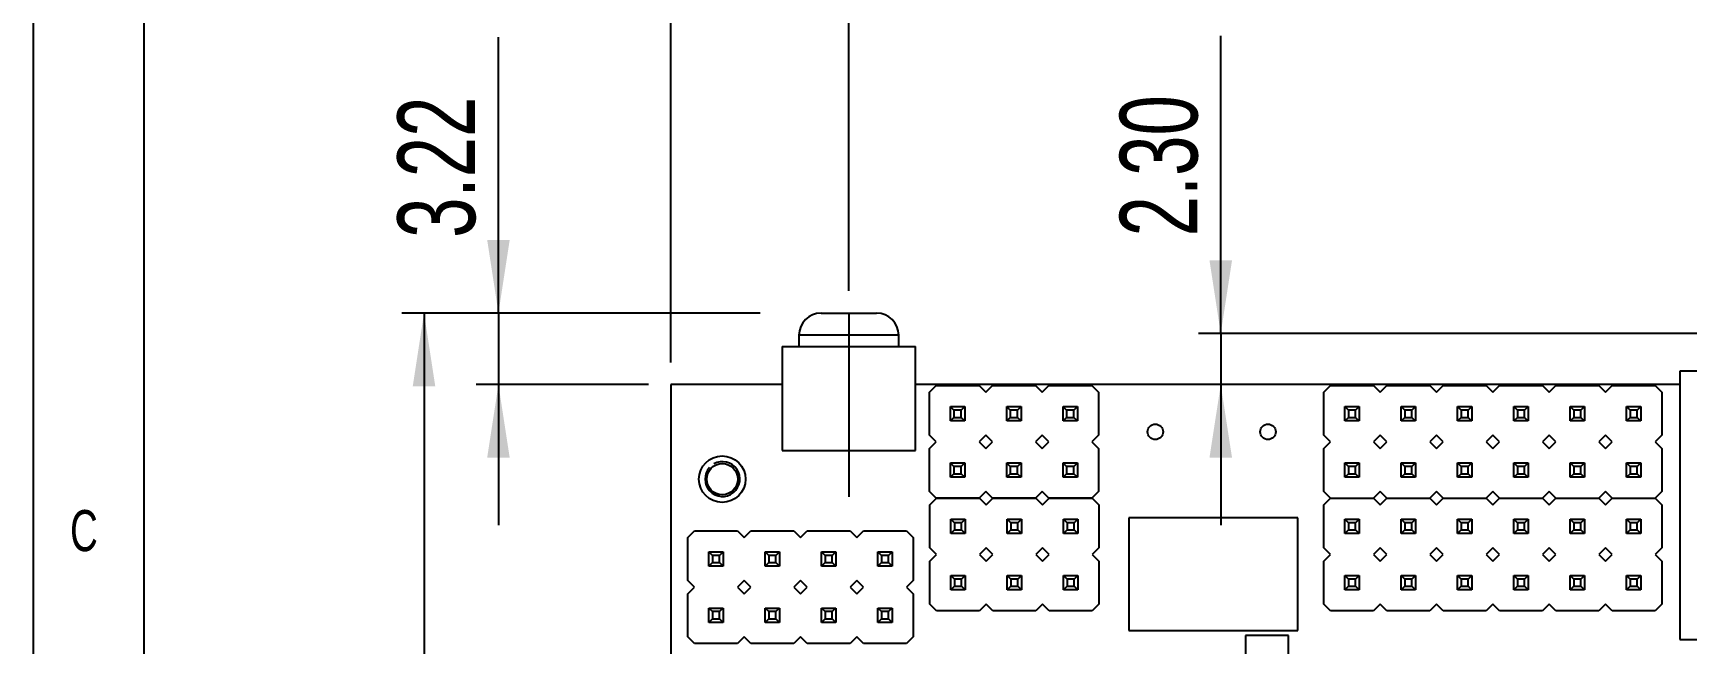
# Model space of a CAD drawing. Extents: x 5 to 415, y 3 to 292.
# Drawn here: x 5 to 79.6, y 168.6 to 196.2 of the extents above; entities that cross this region are included whole.
import ezdxf
from ezdxf.enums import TextEntityAlignment as Align

# ---------------------------------------------------------------- set-up
doc = ezdxf.new("R2010")
doc.units = 0
doc.linetypes.add('CENTERX2', pattern=[20.32, 12.7, -2.54, 2.54, -2.54])
doc.linetypes.add('PHANTOM', pattern=[12.7, 6.35, -1.27, 1.27, -1.27, 1.27, -1.27])
doc.layers.get('0').update_dxf_attribs({"linetype": 'CONTINUOUS'})
doc.dimstyles.new('SLDDIMSTYLE0', dxfattribs={"dimtxt": 3.5, "dimasz": 3.302, "dimexe": 0, "dimexo": 0.0625, "dimgap": 0.875, "dimtad": 1, "dimrnd": 1e-09, "dimzin": 12, "dimsah": 1, "dimcen": 0.09, "dimazin": 3, "dimtfac": 1, "dimtmove": 0, "dimatfit": 3})
doc.dimstyles.new('SLDDIMSTYLE1', dxfattribs={"dimtxt": 3.5, "dimasz": 3.302, "dimexe": 0, "dimexo": 0.0625, "dimgap": 0.875, "dimtad": 1, "dimrnd": 1e-09, "dimzin": 12, "dimsah": 1, "dimcen": 0.09, "dimazin": 3, "dimtfac": 1, "dimtofl": 0, "dimtmove": 0, "dimatfit": 3})
doc.dimstyles.new('SLDDIMSTYLE3', dxfattribs={"dimtxt": 3.5, "dimasz": 3.302, "dimexe": 0, "dimexo": 0.0625, "dimgap": 0.875, "dimtad": 1, "dimrnd": 1e-09, "dimzin": 4, "dimsah": 1, "dimcen": 0.09, "dimazin": 3, "dimtfac": 1, "dimtmove": 0, "dimatfit": 3})
doc.dimstyles.new('SLDDIMSTYLE4', dxfattribs={"dimtxt": 3.5, "dimasz": 3.302, "dimexe": 0, "dimexo": 0.0625, "dimgap": 0.875, "dimtad": 1, "dimrnd": 1e-09, "dimzin": 12, "dimsah": 1, "dimcen": 0.09, "dimazin": 3, "dimtfac": 1, "dimtofl": 0, "dimtmove": 0, "dimatfit": 3})

# ---------------------------------------------------------------- blocks, each defined once
blk = doc.blocks.new('_D_3')
at = {"color": 7, "linetype": 'CONTINUOUS'}
for p, q in [((41.778, 184.575), (41.778, 204.414)), ((133.75, 181.352), (133.75, 204.414)), ((133.75, 203.414), (41.778, 203.414))]:
    blk.add_line(p, q, dxfattribs=at)
for points in [[(41.778, 203.414), (45.08, 202.906), (45.08, 203.922)], [(133.75, 203.414), (130.448, 203.922), (130.448, 202.906)]]:
    blk.add_solid(points, dxfattribs=at)
at = {"color": 7, "linetype": 'CONTINUOUS', "width": 0.7}
blk.add_text('91.97', height=3.5, dxfattribs=at).set_placement((81.074, 203.414), align=Align.BOTTOM_LEFT)
blk = doc.blocks.new('_D_9')
at = {"color": 7, "linetype": 'CONTINUOUS'}
for p, q in [((58.546, 182.652), (58.546, 196.083)), ((81.85, 182.652), (57.546, 182.652)), ((58.546, 182.652), (58.546, 180.352)), ((58.546, 180.352), (58.546, 174.002))]:
    blk.add_line(p, q, dxfattribs=at)
for points in [[(58.546, 182.652), (59.054, 185.954), (58.038, 185.954)], [(58.546, 180.352), (58.038, 177.05), (59.054, 177.05)]]:
    blk.add_solid(points, dxfattribs=at)
at = {"color": 7, "linetype": 'CONTINUOUS', "width": 0.7}
blk.add_text('2.30', height=3.5, rotation=90, dxfattribs=at).set_placement((58.546, 187.032), align=Align.BOTTOM_LEFT)
blk = doc.blocks.new('_D_10')
at = {"color": 7, "linetype": 'CONTINUOUS'}
for p, q in [((37.778, 183.575), (21.625, 183.575)), ((22.625, 183.575), (22.625, 102.815)), ((41.165, 102.815), (21.625, 102.815))]:
    blk.add_line(p, q, dxfattribs=at)
for points in [[(22.625, 183.575), (22.117, 180.273), (23.133, 180.273)], [(22.625, 102.815), (23.133, 106.117), (22.117, 106.117)]]:
    blk.add_solid(points, dxfattribs=at)
at = {"color": 7, "linetype": 'CONTINUOUS', "width": 0.7}
blk.add_text('80.8', height=3.5, rotation=90, dxfattribs=at).set_placement((22.625, 142.887, -81.793), align=Align.BOTTOM_LEFT)
blk = doc.blocks.new('_D_11')
at = {"color": 7, "linetype": 'CONTINUOUS'}
for p, q in [((33.75, 181.352), (33.75, 210.414)), ((133.75, 181.352), (133.75, 210.414)), ((133.75, 209.414), (33.75, 209.414))]:
    blk.add_line(p, q, dxfattribs=at)
for points in [[(33.75, 209.414), (37.052, 208.906), (37.052, 209.922)], [(133.75, 209.414), (130.448, 209.922), (130.448, 208.906)]]:
    blk.add_solid(points, dxfattribs=at)
at = {"color": 7, "linetype": 'CONTINUOUS', "width": 0.7}
blk.add_text('100', height=3.5, dxfattribs=at).set_placement((83.014, 209.414, -81.793), align=Align.BOTTOM_LEFT)
blk = doc.blocks.new('_D_13')
at = {"color": 7, "linetype": 'CONTINUOUS'}
for p, q in [((25.981, 183.575), (25.981, 196.019)), ((37.778, 183.575), (24.981, 183.575)), ((25.981, 183.575), (25.981, 180.352)), ((32.75, 180.352), (24.981, 180.352)), ((25.981, 180.352), (25.981, 174.002))]:
    blk.add_line(p, q, dxfattribs=at)
for points in [[(25.981, 183.575), (26.489, 186.877), (25.473, 186.877)], [(25.981, 180.352), (25.473, 177.05), (26.489, 177.05)]]:
    blk.add_solid(points, dxfattribs=at)
at = {"color": 7, "linetype": 'CONTINUOUS', "width": 0.7}
blk.add_text('3.22', height=3.5, rotation=90, dxfattribs=at).set_placement((25.981, 186.968, -81.793), align=Align.BOTTOM_LEFT)

msp = doc.modelspace()

# ---------------------------------------------------------------- linework, layer by layer
at = {"color": 7, "linetype": 'CONTINUOUS'}
for p, q in [((5, 292), (5, 5)), ((10, 287), (10, 10)), ((40.528, 183.575), (43.028, 183.575)), ((38.778, 182.075), (44.778, 182.075)), ((38.778, 182.075), (38.778, 177.375)), ((39.528, 182.575), (39.528, 182.075)), ((44.028, 182.075), (44.028, 182.575)), ((44.778, 177.375), (44.778, 182.075)), ((79.25, 180.952), (79.25, 168.852)), ((81.192, 180.952), (79.25, 180.952)), ((38.778, 180.352), (33.75, 180.352)), ((33.75, 180.352), (33.75, 107.352)), ((79.25, 180.352), (44.778, 180.352)), ((45.41, 180.002), (45.71, 180.302)), ((45.41, 178.062), (45.41, 180.002)), ((45.71, 180.302), (47.65, 180.302)), ((47.65, 180.302), (47.95, 180.002)), ((47.95, 180.002), (48.25, 180.302)), ((48.25, 180.302), (50.19, 180.302)), ((50.19, 180.302), (50.49, 180.002)), ((50.49, 180.002), (50.79, 180.302)), ((50.79, 180.302), (52.73, 180.302)), ((52.73, 180.302), (53.03, 180.002)), ((53.03, 180.002), (53.03, 178.062)), ((63.19, 180.002), (63.49, 180.302)), ((63.19, 178.062), (63.19, 180.002)), ((63.49, 180.302), (65.43, 180.302)), ((65.43, 180.302), (65.73, 180.002)), ((65.73, 180.002), (66.03, 180.302)), ((66.03, 180.302), (67.97, 180.302)), ((67.97, 180.302), (68.27, 180.002)), ((68.27, 180.002), (68.57, 180.302)), ((68.57, 180.302), (70.51, 180.302)), ((70.51, 180.302), (70.81, 180.002)), ((70.81, 180.002), (71.11, 180.302)), ((71.11, 180.302), (73.05, 180.302)), ((73.05, 180.302), (73.35, 180.002)), ((73.35, 180.002), (73.65, 180.302)), ((73.65, 180.302), (75.59, 180.302)), ((75.59, 180.302), (75.89, 180.002)), ((75.89, 180.002), (76.19, 180.302)), ((76.19, 180.302), (78.13, 180.302)), ((78.13, 180.302), (78.43, 180.002)), ((78.43, 180.002), (78.43, 178.062)), ((46.355, 178.707), (46.355, 179.357)), ((46.519, 179.194), (46.355, 179.357)), ((46.355, 179.357), (47.005, 179.357)), ((46.519, 179.194), (46.519, 178.87)), ((46.842, 179.194), (46.519, 179.194)), ((46.842, 179.194), (47.005, 179.357)), ((46.842, 178.87), (46.842, 179.194)), ((47.005, 179.357), (47.005, 178.707)), ((48.895, 178.707), (48.895, 179.357)), ((49.059, 179.194), (48.895, 179.357)), ((48.895, 179.357), (49.545, 179.357)), ((49.059, 179.194), (49.059, 178.87)), ((49.382, 179.194), (49.059, 179.194)), ((49.382, 179.194), (49.545, 179.357)), ((49.382, 178.87), (49.382, 179.194)), ((49.545, 179.357), (49.545, 178.707)), ((51.599, 179.194), (51.435, 179.357)), ((51.435, 179.357), (52.085, 179.357)), ((51.435, 178.707), (51.435, 179.357)), ((51.599, 179.194), (51.599, 178.87)), ((51.922, 179.194), (51.599, 179.194)), ((51.922, 179.194), (52.085, 179.357)), ((51.922, 178.87), (51.922, 179.194)), ((52.085, 179.357), (52.085, 178.707)), ((64.135, 179.357), (64.785, 179.357)), ((64.135, 179.357), (64.299, 179.194)), ((64.135, 178.707), (64.135, 179.357)), ((64.299, 179.194), (64.299, 178.87)), ((64.622, 179.194), (64.299, 179.194)), ((64.785, 179.357), (64.622, 179.194)), ((64.622, 178.87), (64.622, 179.194)), ((64.785, 179.357), (64.785, 178.707)), ((66.675, 179.357), (67.325, 179.357)), ((66.675, 179.357), (66.839, 179.194)), ((66.675, 178.707), (66.675, 179.357)), ((67.162, 179.194), (66.839, 179.194)), ((66.839, 179.194), (66.839, 178.87)), ((67.325, 179.357), (67.162, 179.194)), ((67.162, 178.87), (67.162, 179.194)), ((67.325, 179.357), (67.325, 178.707)), ((69.215, 179.357), (69.865, 179.357)), ((69.215, 179.357), (69.379, 179.194)), ((69.215, 178.707), (69.215, 179.357)), ((69.702, 179.194), (69.379, 179.194)), ((69.379, 179.194), (69.379, 178.87)), ((69.865, 179.357), (69.702, 179.194)), ((69.702, 178.87), (69.702, 179.194)), ((69.865, 179.357), (69.865, 178.707)), ((71.755, 178.707), (71.755, 179.357)), ((71.755, 179.357), (71.919, 179.194)), ((71.755, 179.357), (72.405, 179.357)), ((71.919, 179.194), (71.919, 178.87)), ((72.242, 179.194), (71.919, 179.194)), ((72.405, 179.357), (72.242, 179.194)), ((72.242, 178.87), (72.242, 179.194)), ((72.405, 179.357), (72.405, 178.707)), ((74.295, 179.357), (74.945, 179.357)), ((74.295, 179.357), (74.459, 179.194)), ((74.295, 178.707), (74.295, 179.357)), ((74.459, 179.194), (74.459, 178.87)), ((74.782, 179.194), (74.459, 179.194)), ((74.945, 179.357), (74.782, 179.194)), ((74.782, 178.87), (74.782, 179.194)), ((74.945, 179.357), (74.945, 178.707)), ((76.835, 178.707), (76.835, 179.357)), ((76.835, 179.357), (76.999, 179.194)), ((76.835, 179.357), (77.485, 179.357)), ((76.999, 179.194), (76.999, 178.87)), ((77.322, 179.194), (76.999, 179.194)), ((77.485, 179.357), (77.322, 179.194)), ((77.322, 178.87), (77.322, 179.194)), ((77.485, 179.357), (77.485, 178.707)), ((46.355, 178.707), (46.519, 178.87)), ((47.005, 178.707), (46.355, 178.707)), ((46.519, 178.87), (46.842, 178.87)), ((47.005, 178.707), (46.842, 178.87)), ((48.895, 178.707), (49.059, 178.87)), ((49.545, 178.707), (48.895, 178.707)), ((49.059, 178.87), (49.382, 178.87)), ((49.545, 178.707), (49.382, 178.87)), ((51.435, 178.707), (51.599, 178.87)), ((52.085, 178.707), (51.435, 178.707)), ((51.599, 178.87), (51.922, 178.87)), ((52.085, 178.707), (51.922, 178.87)), ((64.299, 178.87), (64.135, 178.707)), ((64.785, 178.707), (64.135, 178.707)), ((64.299, 178.87), (64.622, 178.87)), ((64.622, 178.87), (64.785, 178.707)), ((66.839, 178.87), (66.675, 178.707)), ((67.325, 178.707), (66.675, 178.707)), ((66.839, 178.87), (67.162, 178.87)), ((67.162, 178.87), (67.325, 178.707)), ((69.379, 178.87), (69.215, 178.707)), ((69.865, 178.707), (69.215, 178.707)), ((69.379, 178.87), (69.702, 178.87)), ((69.702, 178.87), (69.865, 178.707)), ((71.919, 178.87), (71.755, 178.707)), ((72.405, 178.707), (71.755, 178.707)), ((71.919, 178.87), (72.242, 178.87)), ((72.242, 178.87), (72.405, 178.707)), ((74.459, 178.87), (74.295, 178.707)), ((74.945, 178.707), (74.295, 178.707)), ((74.459, 178.87), (74.782, 178.87)), ((74.782, 178.87), (74.945, 178.707)), ((76.999, 178.87), (76.835, 178.707)), ((77.485, 178.707), (76.835, 178.707)), ((76.999, 178.87), (77.322, 178.87)), ((77.322, 178.87), (77.485, 178.707)), ((45.71, 177.762), (45.41, 178.062)), ((45.41, 177.462), (45.71, 177.762)), ((45.41, 175.522), (45.41, 177.462)), ((47.95, 178.062), (47.65, 177.762)), ((47.65, 177.762), (47.95, 177.462)), ((48.25, 177.762), (47.95, 178.062)), ((47.95, 177.462), (48.25, 177.762)), ((50.49, 178.062), (50.19, 177.762)), ((50.19, 177.762), (50.49, 177.462)), ((50.79, 177.762), (50.49, 178.062)), ((50.49, 177.462), (50.79, 177.762)), ((53.03, 178.062), (52.73, 177.762)), ((52.73, 177.762), (53.03, 177.462)), ((53.03, 177.462), (53.03, 175.522)), ((63.49, 177.762), (63.19, 178.062)), ((63.19, 177.462), (63.49, 177.762)), ((63.19, 175.522), (63.19, 177.462)), ((65.73, 178.062), (65.43, 177.762)), ((65.43, 177.762), (65.73, 177.462)), ((66.03, 177.762), (65.73, 178.062)), ((65.73, 177.462), (66.03, 177.762)), ((68.27, 178.062), (67.97, 177.762)), ((67.97, 177.762), (68.27, 177.462)), ((68.57, 177.762), (68.27, 178.062)), ((68.27, 177.462), (68.57, 177.762)), ((70.81, 178.062), (70.51, 177.762)), ((70.51, 177.762), (70.81, 177.462)), ((71.11, 177.762), (70.81, 178.062)), ((70.81, 177.462), (71.11, 177.762)), ((73.35, 178.062), (73.05, 177.762)), ((73.05, 177.762), (73.35, 177.462)), ((73.65, 177.762), (73.35, 178.062)), ((73.35, 177.462), (73.65, 177.762)), ((75.89, 178.062), (75.59, 177.762)), ((75.59, 177.762), (75.89, 177.462)), ((76.19, 177.762), (75.89, 178.062)), ((75.89, 177.462), (76.19, 177.762)), ((78.43, 178.062), (78.13, 177.762)), ((78.13, 177.762), (78.43, 177.462)), ((78.43, 177.462), (78.43, 175.522)), ((38.778, 177.375), (44.778, 177.375)), ((46.519, 176.654), (46.355, 176.817)), ((46.355, 176.817), (47.005, 176.817)), ((46.355, 176.167), (46.355, 176.817)), ((46.842, 176.654), (47.005, 176.817)), ((47.005, 176.817), (47.005, 176.167)), ((49.059, 176.654), (48.895, 176.817)), ((48.895, 176.817), (49.545, 176.817)), ((48.895, 176.167), (48.895, 176.817)), ((49.382, 176.654), (49.545, 176.817)), ((49.545, 176.817), (49.545, 176.167)), ((51.435, 176.167), (51.435, 176.817)), ((51.599, 176.654), (51.435, 176.817)), ((51.435, 176.817), (52.085, 176.817)), ((51.922, 176.654), (52.085, 176.817)), ((52.085, 176.817), (52.085, 176.167)), ((64.135, 176.167), (64.135, 176.817)), ((64.135, 176.817), (64.299, 176.654)), ((64.135, 176.817), (64.785, 176.817)), ((64.785, 176.817), (64.622, 176.654)), ((64.785, 176.817), (64.785, 176.167)), ((66.675, 176.167), (66.675, 176.817)), ((66.675, 176.817), (66.839, 176.654)), ((66.675, 176.817), (67.325, 176.817)), ((67.325, 176.817), (67.162, 176.654)), ((67.325, 176.817), (67.325, 176.167)), ((69.215, 176.817), (69.865, 176.817)), ((69.215, 176.817), (69.379, 176.654)), ((69.215, 176.167), (69.215, 176.817)), ((69.865, 176.817), (69.702, 176.654)), ((69.865, 176.817), (69.865, 176.167)), ((71.755, 176.817), (72.405, 176.817)), ((71.755, 176.817), (71.919, 176.654)), ((71.755, 176.167), (71.755, 176.817)), ((72.405, 176.817), (72.242, 176.654)), ((72.405, 176.817), (72.405, 176.167)), ((74.295, 176.167), (74.295, 176.817)), ((74.295, 176.817), (74.459, 176.654)), ((74.295, 176.817), (74.945, 176.817)), ((74.945, 176.817), (74.782, 176.654)), ((74.945, 176.817), (74.945, 176.167)), ((76.835, 176.167), (76.835, 176.817)), ((76.835, 176.817), (76.999, 176.654)), ((76.835, 176.817), (77.485, 176.817)), ((77.485, 176.817), (77.322, 176.654)), ((77.485, 176.817), (77.485, 176.167)), ((46.355, 176.167), (46.519, 176.33)), ((47.005, 176.167), (46.355, 176.167)), ((46.842, 176.654), (46.519, 176.654)), ((46.519, 176.654), (46.519, 176.33)), ((46.519, 176.33), (46.842, 176.33)), ((46.842, 176.33), (46.842, 176.654)), ((47.005, 176.167), (46.842, 176.33)), ((48.895, 176.167), (49.059, 176.33)), ((49.545, 176.167), (48.895, 176.167)), ((49.382, 176.654), (49.059, 176.654)), ((49.059, 176.654), (49.059, 176.33)), ((49.059, 176.33), (49.382, 176.33)), ((49.382, 176.33), (49.382, 176.654)), ((49.545, 176.167), (49.382, 176.33)), ((51.435, 176.167), (51.599, 176.33)), ((52.085, 176.167), (51.435, 176.167)), ((51.599, 176.654), (51.599, 176.33)), ((51.922, 176.654), (51.599, 176.654)), ((51.599, 176.33), (51.922, 176.33)), ((51.922, 176.33), (51.922, 176.654)), ((52.085, 176.167), (51.922, 176.33)), ((64.299, 176.33), (64.135, 176.167)), ((64.785, 176.167), (64.135, 176.167)), ((64.299, 176.654), (64.299, 176.33)), ((64.622, 176.654), (64.299, 176.654)), ((64.299, 176.33), (64.622, 176.33)), ((64.622, 176.33), (64.622, 176.654)), ((64.622, 176.33), (64.785, 176.167)), ((66.839, 176.33), (66.675, 176.167)), ((67.325, 176.167), (66.675, 176.167)), ((66.839, 176.654), (66.839, 176.33)), ((67.162, 176.654), (66.839, 176.654)), ((66.839, 176.33), (67.162, 176.33)), ((67.162, 176.33), (67.162, 176.654)), ((67.162, 176.33), (67.325, 176.167)), ((69.379, 176.33), (69.215, 176.167)), ((69.865, 176.167), (69.215, 176.167)), ((69.702, 176.654), (69.379, 176.654)), ((69.379, 176.654), (69.379, 176.33)), ((69.379, 176.33), (69.702, 176.33)), ((69.702, 176.33), (69.702, 176.654)), ((69.702, 176.33), (69.865, 176.167)), ((71.919, 176.33), (71.755, 176.167)), ((72.405, 176.167), (71.755, 176.167)), ((72.242, 176.654), (71.919, 176.654)), ((71.919, 176.654), (71.919, 176.33)), ((71.919, 176.33), (72.242, 176.33)), ((72.242, 176.33), (72.242, 176.654)), ((72.242, 176.33), (72.405, 176.167)), ((74.459, 176.33), (74.295, 176.167)), ((74.945, 176.167), (74.295, 176.167)), ((74.459, 176.654), (74.459, 176.33)), ((74.782, 176.654), (74.459, 176.654)), ((74.459, 176.33), (74.782, 176.33)), ((74.782, 176.33), (74.782, 176.654)), ((74.782, 176.33), (74.945, 176.167)), ((76.999, 176.33), (76.835, 176.167)), ((77.485, 176.167), (76.835, 176.167)), ((76.999, 176.654), (76.999, 176.33)), ((77.322, 176.654), (76.999, 176.654)), ((76.999, 176.33), (77.322, 176.33)), ((77.322, 176.33), (77.322, 176.654)), ((77.322, 176.33), (77.485, 176.167)), ((45.71, 175.222), (45.41, 175.522)), ((47.95, 175.522), (47.65, 175.222)), ((48.25, 175.222), (47.95, 175.522)), ((50.49, 175.522), (50.19, 175.222)), ((50.79, 175.222), (50.49, 175.522)), ((53.03, 175.522), (52.73, 175.222)), ((63.49, 175.222), (63.19, 175.522)), ((65.73, 175.522), (65.43, 175.222)), ((66.03, 175.222), (65.73, 175.522)), ((68.27, 175.522), (67.97, 175.222)), ((68.57, 175.222), (68.27, 175.522)), ((70.81, 175.522), (70.51, 175.222)), ((71.11, 175.222), (70.81, 175.522)), ((73.35, 175.522), (73.05, 175.222)), ((73.65, 175.222), (73.35, 175.522)), ((75.89, 175.522), (75.59, 175.222)), ((76.19, 175.222), (75.89, 175.522)), ((78.43, 175.522), (78.13, 175.222)), ((45.43, 174.922), (45.73, 175.222)), ((45.43, 172.982), (45.43, 174.922)), ((47.65, 175.222), (45.71, 175.222)), ((45.73, 175.222), (47.67, 175.222)), ((47.67, 175.222), (47.97, 174.922)), ((47.97, 174.922), (48.27, 175.222)), ((50.19, 175.222), (48.25, 175.222)), ((48.27, 175.222), (50.21, 175.222)), ((50.21, 175.222), (50.51, 174.922)), ((50.51, 174.922), (50.81, 175.222)), ((52.73, 175.222), (50.79, 175.222)), ((50.81, 175.222), (52.75, 175.222)), ((52.75, 175.222), (53.05, 174.922)), ((53.05, 174.922), (53.05, 172.982)), ((63.19, 174.922), (63.49, 175.222)), ((63.19, 172.982), (63.19, 174.922)), ((63.49, 175.222), (65.43, 175.222)), ((65.43, 175.222), (65.73, 174.922)), ((65.73, 174.922), (66.03, 175.222)), ((66.03, 175.222), (67.97, 175.222)), ((67.97, 175.222), (68.27, 174.922)), ((68.27, 174.922), (68.57, 175.222)), ((68.57, 175.222), (70.51, 175.222)), ((70.51, 175.222), (70.81, 174.922)), ((70.81, 174.922), (71.11, 175.222)), ((71.11, 175.222), (73.05, 175.222)), ((73.05, 175.222), (73.35, 174.922)), ((73.35, 174.922), (73.65, 175.222)), ((73.65, 175.222), (75.59, 175.222)), ((75.59, 175.222), (75.89, 174.922)), ((75.89, 174.922), (76.19, 175.222)), ((76.19, 175.222), (78.13, 175.222)), ((78.13, 175.222), (78.43, 174.922)), ((78.43, 174.922), (78.43, 172.982)), ((34.517, 173.454), (34.817, 173.754)), ((34.817, 173.754), (36.757, 173.754)), ((36.757, 173.754), (37.057, 173.454)), ((37.057, 173.454), (37.357, 173.754)), ((37.357, 173.754), (39.297, 173.754)), ((39.297, 173.754), (39.597, 173.454)), ((39.597, 173.454), (39.897, 173.754)), ((39.897, 173.754), (41.837, 173.754)), ((41.837, 173.754), (42.137, 173.454)), ((42.137, 173.454), (42.437, 173.754)), ((42.437, 173.754), (44.377, 173.754)), ((44.377, 173.754), (44.677, 173.454)), ((46.375, 173.627), (46.375, 174.277)), ((46.375, 174.277), (46.539, 174.114)), ((46.375, 174.277), (47.025, 174.277)), ((46.539, 173.79), (46.375, 173.627)), ((46.539, 174.114), (46.539, 173.79)), ((46.862, 174.114), (46.539, 174.114)), ((46.539, 173.79), (46.862, 173.79)), ((47.025, 174.277), (46.862, 174.114)), ((46.862, 173.79), (46.862, 174.114)), ((46.862, 173.79), (47.025, 173.627)), ((47.025, 174.277), (47.025, 173.627)), ((48.915, 174.277), (49.565, 174.277)), ((48.915, 174.277), (49.079, 174.114)), ((48.915, 173.627), (48.915, 174.277)), ((49.079, 173.79), (48.915, 173.627)), ((49.079, 174.114), (49.079, 173.79)), ((49.402, 174.114), (49.079, 174.114)), ((49.079, 173.79), (49.402, 173.79)), ((49.565, 174.277), (49.402, 174.114)), ((49.402, 173.79), (49.402, 174.114)), ((49.402, 173.79), (49.565, 173.627)), ((49.565, 174.277), (49.565, 173.627)), ((51.455, 173.627), (51.455, 174.277)), ((51.455, 174.277), (51.619, 174.114)), ((51.455, 174.277), (52.105, 174.277)), ((51.619, 173.79), (51.455, 173.627)), ((51.619, 174.114), (51.619, 173.79)), ((51.942, 174.114), (51.619, 174.114)), ((51.619, 173.79), (51.942, 173.79)), ((52.105, 174.277), (51.942, 174.114)), ((51.942, 173.79), (51.942, 174.114)), ((51.942, 173.79), (52.105, 173.627)), ((52.105, 174.277), (52.105, 173.627)), ((54.405, 174.338), (54.405, 169.258)), ((62.025, 174.338), (54.405, 174.338)), ((62.025, 169.258), (62.025, 174.338)), ((64.135, 173.627), (64.135, 174.277)), ((64.299, 174.114), (64.135, 174.277)), ((64.135, 174.277), (64.785, 174.277)), ((64.135, 173.627), (64.299, 173.79)), ((64.299, 174.114), (64.299, 173.79)), ((64.622, 174.114), (64.299, 174.114)), ((64.299, 173.79), (64.622, 173.79)), ((64.622, 174.114), (64.785, 174.277)), ((64.622, 173.79), (64.622, 174.114)), ((64.785, 173.627), (64.622, 173.79)), ((64.785, 174.277), (64.785, 173.627)), ((66.839, 174.114), (66.675, 174.277)), ((66.675, 174.277), (67.325, 174.277)), ((66.675, 173.627), (66.675, 174.277)), ((66.675, 173.627), (66.839, 173.79)), ((67.162, 174.114), (66.839, 174.114)), ((66.839, 174.114), (66.839, 173.79)), ((66.839, 173.79), (67.162, 173.79)), ((67.162, 174.114), (67.325, 174.277)), ((67.162, 173.79), (67.162, 174.114)), ((67.325, 173.627), (67.162, 173.79)), ((67.325, 174.277), (67.325, 173.627)), ((69.379, 174.114), (69.215, 174.277)), ((69.215, 174.277), (69.865, 174.277)), ((69.215, 173.627), (69.215, 174.277)), ((69.215, 173.627), (69.379, 173.79)), ((69.702, 174.114), (69.379, 174.114)), ((69.379, 174.114), (69.379, 173.79)), ((69.379, 173.79), (69.702, 173.79)), ((69.702, 174.114), (69.865, 174.277)), ((69.702, 173.79), (69.702, 174.114)), ((69.865, 173.627), (69.702, 173.79)), ((69.865, 174.277), (69.865, 173.627)), ((71.919, 174.114), (71.755, 174.277)), ((71.755, 174.277), (72.405, 174.277)), ((71.755, 173.627), (71.755, 174.277)), ((71.755, 173.627), (71.919, 173.79)), ((71.919, 174.114), (71.919, 173.79)), ((72.242, 174.114), (71.919, 174.114)), ((71.919, 173.79), (72.242, 173.79)), ((72.242, 174.114), (72.405, 174.277)), ((72.242, 173.79), (72.242, 174.114)), ((72.405, 173.627), (72.242, 173.79)), ((72.405, 174.277), (72.405, 173.627)), ((74.459, 174.114), (74.295, 174.277)), ((74.295, 174.277), (74.945, 174.277)), ((74.295, 173.627), (74.295, 174.277)), ((74.295, 173.627), (74.459, 173.79)), ((74.782, 174.114), (74.459, 174.114)), ((74.459, 174.114), (74.459, 173.79)), ((74.459, 173.79), (74.782, 173.79)), ((74.782, 174.114), (74.945, 174.277)), ((74.782, 173.79), (74.782, 174.114)), ((74.945, 173.627), (74.782, 173.79)), ((74.945, 174.277), (74.945, 173.627)), ((76.835, 173.627), (76.835, 174.277)), ((76.999, 174.114), (76.835, 174.277)), ((76.835, 174.277), (77.485, 174.277)), ((76.835, 173.627), (76.999, 173.79)), ((76.999, 174.114), (76.999, 173.79)), ((77.322, 174.114), (76.999, 174.114)), ((76.999, 173.79), (77.322, 173.79)), ((77.322, 174.114), (77.485, 174.277)), ((77.322, 173.79), (77.322, 174.114)), ((77.485, 173.627), (77.322, 173.79)), ((77.485, 174.277), (77.485, 173.627)), ((34.517, 171.514), (34.517, 173.454)), ((44.677, 173.454), (44.677, 171.514)), ((47.025, 173.627), (46.375, 173.627)), ((49.565, 173.627), (48.915, 173.627)), ((52.105, 173.627), (51.455, 173.627)), ((64.785, 173.627), (64.135, 173.627)), ((67.325, 173.627), (66.675, 173.627)), ((69.865, 173.627), (69.215, 173.627)), ((72.405, 173.627), (71.755, 173.627)), ((74.945, 173.627), (74.295, 173.627)), ((77.485, 173.627), (76.835, 173.627)), ((35.462, 172.809), (36.112, 172.809)), ((35.462, 172.809), (35.625, 172.646)), ((35.462, 172.159), (35.462, 172.809)), ((35.625, 172.322), (35.462, 172.159)), ((35.949, 172.646), (35.625, 172.646)), ((35.625, 172.646), (35.625, 172.322)), ((35.625, 172.322), (35.949, 172.322)), ((36.112, 172.809), (35.949, 172.646)), ((35.949, 172.322), (35.949, 172.646)), ((35.949, 172.322), (36.112, 172.159)), ((36.112, 172.809), (36.112, 172.159)), ((38.002, 172.159), (38.002, 172.809)), ((38.002, 172.809), (38.165, 172.646)), ((38.002, 172.809), (38.652, 172.809)), ((38.165, 172.322), (38.002, 172.159)), ((38.165, 172.646), (38.165, 172.322)), ((38.489, 172.646), (38.165, 172.646)), ((38.165, 172.322), (38.489, 172.322)), ((38.652, 172.809), (38.489, 172.646)), ((38.489, 172.322), (38.489, 172.646)), ((38.489, 172.322), (38.652, 172.159)), ((38.652, 172.809), (38.652, 172.159)), ((40.542, 172.159), (40.542, 172.809)), ((40.542, 172.809), (40.705, 172.646)), ((40.542, 172.809), (41.192, 172.809)), ((40.705, 172.322), (40.542, 172.159)), ((40.705, 172.646), (40.705, 172.322)), ((41.029, 172.646), (40.705, 172.646)), ((40.705, 172.322), (41.029, 172.322)), ((41.192, 172.809), (41.029, 172.646)), ((41.029, 172.322), (41.029, 172.646)), ((41.029, 172.322), (41.192, 172.159)), ((41.192, 172.809), (41.192, 172.159)), ((43.082, 172.159), (43.082, 172.809)), ((43.082, 172.809), (43.245, 172.646)), ((43.082, 172.809), (43.732, 172.809)), ((43.245, 172.322), (43.082, 172.159)), ((43.245, 172.646), (43.245, 172.322)), ((43.569, 172.646), (43.245, 172.646)), ((43.245, 172.322), (43.569, 172.322)), ((43.732, 172.809), (43.569, 172.646)), ((43.569, 172.322), (43.569, 172.646)), ((43.569, 172.322), (43.732, 172.159)), ((43.732, 172.809), (43.732, 172.159)), ((45.73, 172.682), (45.43, 172.982)), ((45.43, 172.382), (45.73, 172.682)), ((45.43, 170.442), (45.43, 172.382)), ((47.97, 172.982), (47.67, 172.682)), ((47.67, 172.682), (47.97, 172.382)), ((48.27, 172.682), (47.97, 172.982)), ((47.97, 172.382), (48.27, 172.682)), ((50.51, 172.982), (50.21, 172.682)), ((50.21, 172.682), (50.51, 172.382)), ((50.81, 172.682), (50.51, 172.982)), ((50.51, 172.382), (50.81, 172.682)), ((53.05, 172.982), (52.75, 172.682)), ((52.75, 172.682), (53.05, 172.382)), ((53.05, 172.382), (53.05, 170.442)), ((63.49, 172.682), (63.19, 172.982)), ((63.19, 172.382), (63.49, 172.682)), ((63.19, 170.442), (63.19, 172.382)), ((65.73, 172.982), (65.43, 172.682)), ((65.43, 172.682), (65.73, 172.382)), ((66.03, 172.682), (65.73, 172.982)), ((65.73, 172.382), (66.03, 172.682)), ((68.27, 172.982), (67.97, 172.682)), ((67.97, 172.682), (68.27, 172.382)), ((68.57, 172.682), (68.27, 172.982)), ((68.27, 172.382), (68.57, 172.682)), ((70.81, 172.982), (70.51, 172.682)), ((70.51, 172.682), (70.81, 172.382)), ((71.11, 172.682), (70.81, 172.982)), ((70.81, 172.382), (71.11, 172.682)), ((73.35, 172.982), (73.05, 172.682)), ((73.05, 172.682), (73.35, 172.382)), ((73.65, 172.682), (73.35, 172.982)), ((73.35, 172.382), (73.65, 172.682)), ((75.89, 172.982), (75.59, 172.682)), ((75.59, 172.682), (75.89, 172.382)), ((76.19, 172.682), (75.89, 172.982)), ((75.89, 172.382), (76.19, 172.682)), ((78.43, 172.982), (78.13, 172.682)), ((78.13, 172.682), (78.43, 172.382)), ((78.43, 172.382), (78.43, 170.442)), ((34.817, 171.214), (34.517, 171.514)), ((36.112, 172.159), (35.462, 172.159)), ((37.057, 171.514), (36.757, 171.214)), ((37.357, 171.214), (37.057, 171.514)), ((38.652, 172.159), (38.002, 172.159)), ((39.597, 171.514), (39.297, 171.214)), ((39.897, 171.214), (39.597, 171.514)), ((41.192, 172.159), (40.542, 172.159)), ((42.137, 171.514), (41.837, 171.214)), ((42.437, 171.214), (42.137, 171.514)), ((43.732, 172.159), (43.082, 172.159)), ((44.677, 171.514), (44.377, 171.214)), ((46.375, 171.087), (46.375, 171.737)), ((46.375, 171.737), (46.539, 171.574)), ((46.375, 171.737), (47.025, 171.737)), ((46.539, 171.574), (46.539, 171.25)), ((46.862, 171.574), (46.539, 171.574)), ((47.025, 171.737), (46.862, 171.574)), ((46.862, 171.25), (46.862, 171.574)), ((47.025, 171.737), (47.025, 171.087)), ((48.915, 171.087), (48.915, 171.737)), ((48.915, 171.737), (49.079, 171.574)), ((48.915, 171.737), (49.565, 171.737)), ((49.079, 171.574), (49.079, 171.25)), ((49.402, 171.574), (49.079, 171.574)), ((49.565, 171.737), (49.402, 171.574)), ((49.402, 171.25), (49.402, 171.574)), ((49.565, 171.737), (49.565, 171.087)), ((51.455, 171.737), (52.105, 171.737)), ((51.455, 171.737), (51.619, 171.574)), ((51.455, 171.087), (51.455, 171.737)), ((51.619, 171.574), (51.619, 171.25)), ((51.942, 171.574), (51.619, 171.574)), ((52.105, 171.737), (51.942, 171.574)), ((51.942, 171.25), (51.942, 171.574)), ((52.105, 171.737), (52.105, 171.087)), ((64.299, 171.574), (64.135, 171.737)), ((64.135, 171.737), (64.785, 171.737)), ((64.135, 171.087), (64.135, 171.737)), ((64.622, 171.574), (64.299, 171.574)), ((64.299, 171.574), (64.299, 171.25)), ((64.622, 171.574), (64.785, 171.737)), ((64.622, 171.25), (64.622, 171.574)), ((64.785, 171.737), (64.785, 171.087)), ((66.839, 171.574), (66.675, 171.737)), ((66.675, 171.737), (67.325, 171.737)), ((66.675, 171.087), (66.675, 171.737)), ((67.162, 171.574), (66.839, 171.574)), ((66.839, 171.574), (66.839, 171.25)), ((67.162, 171.574), (67.325, 171.737)), ((67.162, 171.25), (67.162, 171.574)), ((67.325, 171.737), (67.325, 171.087)), ((69.379, 171.574), (69.215, 171.737)), ((69.215, 171.737), (69.865, 171.737)), ((69.215, 171.087), (69.215, 171.737)), ((69.702, 171.574), (69.379, 171.574)), ((69.379, 171.574), (69.379, 171.25)), ((69.702, 171.574), (69.865, 171.737)), ((69.702, 171.25), (69.702, 171.574)), ((69.865, 171.737), (69.865, 171.087)), ((71.919, 171.574), (71.755, 171.737)), ((71.755, 171.737), (72.405, 171.737)), ((71.755, 171.087), (71.755, 171.737)), ((72.242, 171.574), (71.919, 171.574)), ((71.919, 171.574), (71.919, 171.25)), ((72.242, 171.574), (72.405, 171.737)), ((72.242, 171.25), (72.242, 171.574)), ((72.405, 171.737), (72.405, 171.087)), ((74.459, 171.574), (74.295, 171.737)), ((74.295, 171.737), (74.945, 171.737)), ((74.295, 171.087), (74.295, 171.737)), ((74.782, 171.574), (74.459, 171.574)), ((74.459, 171.574), (74.459, 171.25)), ((74.782, 171.574), (74.945, 171.737)), ((74.782, 171.25), (74.782, 171.574)), ((74.945, 171.737), (74.945, 171.087)), ((76.835, 171.087), (76.835, 171.737)), ((76.999, 171.574), (76.835, 171.737)), ((76.835, 171.737), (77.485, 171.737)), ((76.999, 171.574), (76.999, 171.25)), ((77.322, 171.574), (76.999, 171.574)), ((77.322, 171.574), (77.485, 171.737)), ((77.322, 171.25), (77.322, 171.574)), ((77.485, 171.737), (77.485, 171.087)), ((34.517, 170.914), (34.817, 171.214)), ((34.517, 168.974), (34.517, 170.914)), ((36.757, 171.214), (37.057, 170.914)), ((37.057, 170.914), (37.357, 171.214)), ((39.297, 171.214), (39.597, 170.914)), ((39.597, 170.914), (39.897, 171.214)), ((41.837, 171.214), (42.137, 170.914)), ((42.137, 170.914), (42.437, 171.214)), ((44.377, 171.214), (44.677, 170.914)), ((44.677, 170.914), (44.677, 168.974)), ((46.539, 171.25), (46.375, 171.087)), ((47.025, 171.087), (46.375, 171.087)), ((46.539, 171.25), (46.862, 171.25)), ((46.862, 171.25), (47.025, 171.087)), ((49.079, 171.25), (48.915, 171.087)), ((49.565, 171.087), (48.915, 171.087)), ((49.079, 171.25), (49.402, 171.25)), ((49.402, 171.25), (49.565, 171.087)), ((51.619, 171.25), (51.455, 171.087)), ((52.105, 171.087), (51.455, 171.087)), ((51.619, 171.25), (51.942, 171.25)), ((51.942, 171.25), (52.105, 171.087)), ((64.135, 171.087), (64.299, 171.25)), ((64.785, 171.087), (64.135, 171.087)), ((64.299, 171.25), (64.622, 171.25)), ((64.785, 171.087), (64.622, 171.25)), ((66.675, 171.087), (66.839, 171.25)), ((67.325, 171.087), (66.675, 171.087)), ((66.839, 171.25), (67.162, 171.25)), ((67.325, 171.087), (67.162, 171.25)), ((69.215, 171.087), (69.379, 171.25)), ((69.865, 171.087), (69.215, 171.087)), ((69.379, 171.25), (69.702, 171.25)), ((69.865, 171.087), (69.702, 171.25)), ((71.755, 171.087), (71.919, 171.25)), ((72.405, 171.087), (71.755, 171.087)), ((71.919, 171.25), (72.242, 171.25)), ((72.405, 171.087), (72.242, 171.25)), ((74.295, 171.087), (74.459, 171.25)), ((74.945, 171.087), (74.295, 171.087)), ((74.459, 171.25), (74.782, 171.25)), ((74.945, 171.087), (74.782, 171.25)), ((76.835, 171.087), (76.999, 171.25)), ((77.485, 171.087), (76.835, 171.087)), ((76.999, 171.25), (77.322, 171.25)), ((77.485, 171.087), (77.322, 171.25)), ((35.462, 170.269), (36.112, 170.269)), ((35.462, 170.269), (35.625, 170.106)), ((35.462, 169.619), (35.462, 170.269)), ((35.625, 170.106), (35.625, 169.782)), ((35.949, 170.106), (35.625, 170.106)), ((36.112, 170.269), (35.949, 170.106)), ((35.949, 169.782), (35.949, 170.106)), ((36.112, 170.269), (36.112, 169.619)), ((38.002, 170.269), (38.652, 170.269)), ((38.002, 170.269), (38.165, 170.106)), ((38.002, 169.619), (38.002, 170.269)), ((38.489, 170.106), (38.165, 170.106)), ((38.165, 170.106), (38.165, 169.782)), ((38.652, 170.269), (38.489, 170.106)), ((38.489, 169.782), (38.489, 170.106)), ((38.652, 170.269), (38.652, 169.619)), ((40.542, 170.269), (41.192, 170.269)), ((40.542, 170.269), (40.705, 170.106)), ((40.542, 169.619), (40.542, 170.269)), ((40.705, 170.106), (40.705, 169.782)), ((41.029, 170.106), (40.705, 170.106)), ((41.192, 170.269), (41.029, 170.106)), ((41.029, 169.782), (41.029, 170.106)), ((41.192, 170.269), (41.192, 169.619)), ((43.082, 170.269), (43.732, 170.269)), ((43.082, 170.269), (43.245, 170.106)), ((43.082, 169.619), (43.082, 170.269)), ((43.245, 170.106), (43.245, 169.782)), ((43.569, 170.106), (43.245, 170.106)), ((43.732, 170.269), (43.569, 170.106)), ((43.569, 169.782), (43.569, 170.106)), ((43.732, 170.269), (43.732, 169.619)), ((45.73, 170.142), (45.43, 170.442)), ((47.67, 170.142), (45.73, 170.142)), ((47.97, 170.442), (47.67, 170.142)), ((48.27, 170.142), (47.97, 170.442)), ((50.21, 170.142), (48.27, 170.142)), ((50.51, 170.442), (50.21, 170.142)), ((50.81, 170.142), (50.51, 170.442)), ((52.75, 170.142), (50.81, 170.142)), ((53.05, 170.442), (52.75, 170.142)), ((63.49, 170.142), (63.19, 170.442)), ((65.43, 170.142), (63.49, 170.142)), ((65.73, 170.442), (65.43, 170.142)), ((66.03, 170.142), (65.73, 170.442)), ((67.97, 170.142), (66.03, 170.142)), ((68.27, 170.442), (67.97, 170.142)), ((68.57, 170.142), (68.27, 170.442)), ((70.51, 170.142), (68.57, 170.142)), ((70.81, 170.442), (70.51, 170.142)), ((71.11, 170.142), (70.81, 170.442)), ((73.05, 170.142), (71.11, 170.142)), ((73.35, 170.442), (73.05, 170.142)), ((73.65, 170.142), (73.35, 170.442)), ((75.59, 170.142), (73.65, 170.142)), ((75.89, 170.442), (75.59, 170.142)), ((76.19, 170.142), (75.89, 170.442)), ((78.13, 170.142), (76.19, 170.142)), ((78.43, 170.442), (78.13, 170.142)), ((35.625, 169.782), (35.462, 169.619)), ((36.112, 169.619), (35.462, 169.619)), ((35.625, 169.782), (35.949, 169.782)), ((35.949, 169.782), (36.112, 169.619)), ((38.165, 169.782), (38.002, 169.619)), ((38.652, 169.619), (38.002, 169.619)), ((38.165, 169.782), (38.489, 169.782)), ((38.489, 169.782), (38.652, 169.619)), ((40.705, 169.782), (40.542, 169.619)), ((41.192, 169.619), (40.542, 169.619)), ((40.705, 169.782), (41.029, 169.782)), ((41.029, 169.782), (41.192, 169.619)), ((43.245, 169.782), (43.082, 169.619)), ((43.732, 169.619), (43.082, 169.619)), ((43.245, 169.782), (43.569, 169.782)), ((43.569, 169.782), (43.732, 169.619)), ((34.817, 168.674), (34.517, 168.974)), ((36.757, 168.674), (34.817, 168.674)), ((37.057, 168.974), (36.757, 168.674)), ((37.357, 168.674), (37.057, 168.974)), ((39.297, 168.674), (37.357, 168.674)), ((39.597, 168.974), (39.297, 168.674)), ((39.897, 168.674), (39.597, 168.974)), ((41.837, 168.674), (39.897, 168.674)), ((42.137, 168.974), (41.837, 168.674)), ((42.437, 168.674), (42.137, 168.974)), ((44.377, 168.674), (42.437, 168.674)), ((44.677, 168.974), (44.377, 168.674)), ((54.405, 169.258), (62.025, 169.258)), ((59.663, 169.029), (59.663, 167.982)), ((61.594, 169.029), (59.663, 169.029)), ((61.594, 167.982), (61.594, 169.029)), ((79.25, 168.852), (86.45, 168.852))]:
    msp.add_line(p, q, dxfattribs=at)
at = {"color": 7, "linetype": 'CENTERX2'}
msp.add_line((41.778, 183.575), (41.778, 175.281), dxfattribs=at)
at = {"color": 8, "linetype": 'PHANTOM'}
msp.add_line((44.028, 182.575), (39.528, 182.575), dxfattribs=at)
at = {"color": 7, "linetype": 'CONTINUOUS'}
for centre, radius in [((55.594, 178.218), 0.35), ((60.674, 178.218), 0.35), ((36.07, 176.082), 1.05), ((36.07, 176.082), 0.7)]:
    msp.add_circle(centre, radius, dxfattribs=at)
for centre, radius, start, end in [((40.528, 182.575), 1, 90, 180), ((43.028, 182.575), 1, 0, 90), ((36.082, 176.087), 0.785, 137.70736, 119.92184)]:
    msp.add_arc(centre, radius, start, end, dxfattribs=at)

# ---------------------------------------------------------------- texts
at = {"color": 7, "linetype": 'CONTINUOUS', "width": 0.7}
msp.add_text('C', height=1.852, dxfattribs=at).set_placement((6.667, 172.281), align=Align.BOTTOM_LEFT)

# ---------------------------------------------------------------- dimensions: what is measured, and where the dimension line sits
at = {"color": 7, "linetype": 'CONTINUOUS'}
for base, p2, picture, middle in [((33.75, 209.414), (33.75, 180.352), '_D_11', (86.893, 209.414)), ((41.778, 203.414), (41.778, 183.575), '_D_3', (86.893, 203.414))]:
    dim = msp.add_linear_dim(base=base, p1=(133.75, 180.352), p2=p2, dimstyle='SLDDIMSTYLE1', dxfattribs=at)
    dim.commit()
    dim.dimension.update_dxf_attribs({"geometry": picture, "text_midpoint": middle, "dimtype": 160})
for base, p1, p2, dimstyle, picture, middle in [((25.981, 180.352), (38.778, 183.575), (33.75, 180.352), 'SLDDIMSTYLE0', '_D_13', (25.981, 191.493)), ((58.546, 180.352), (82.85, 182.652), (33.75, 180.352), 'SLDDIMSTYLE3', '_D_9', (58.546, 191.557)), ((22.625, 102.815), (38.778, 183.575), (42.165, 102.815), 'SLDDIMSTYLE4', '_D_10', (22.625, 147.412))]:
    dim = msp.add_linear_dim(base=base, p1=p1, p2=p2, angle=90, dimstyle=dimstyle, dxfattribs=at)
    dim.commit()
    dim.dimension.update_dxf_attribs({"geometry": picture, "text_midpoint": middle, "dimtype": 160})

doc.saveas('drawing.dxf')
